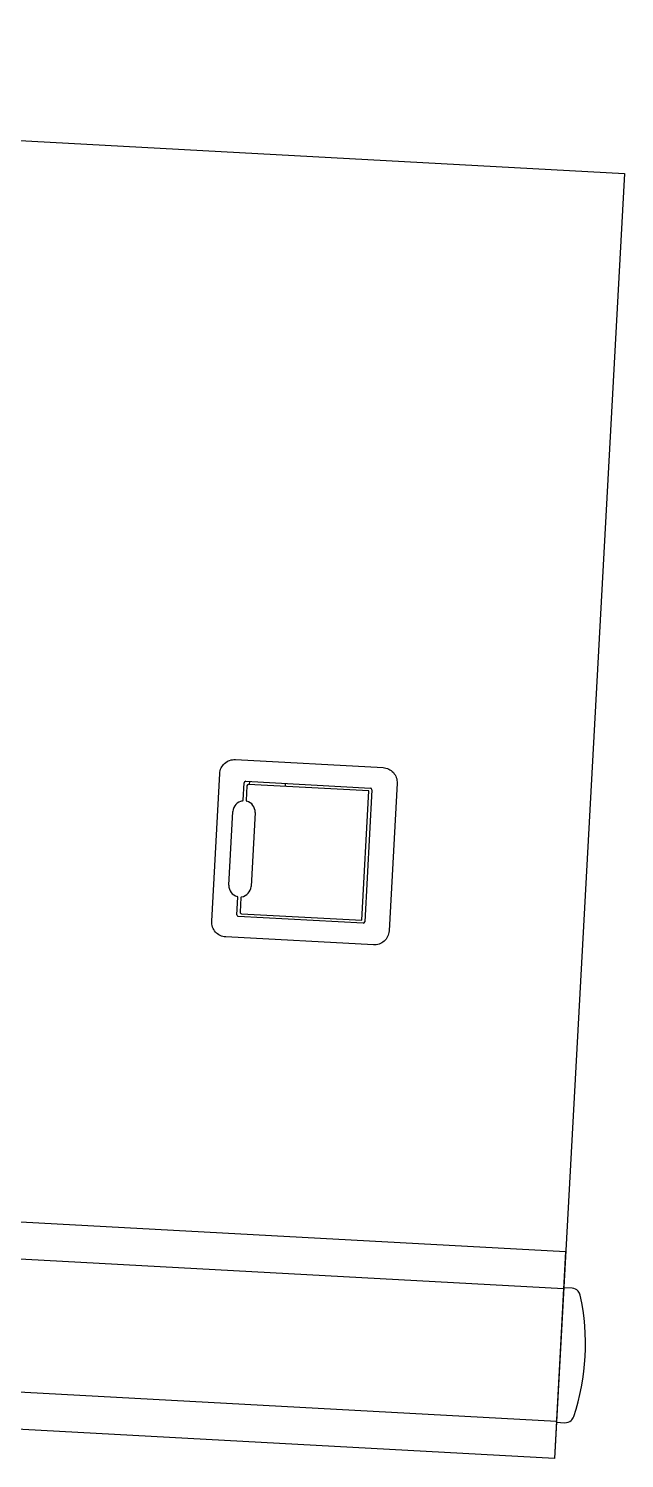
# Model space of a CAD drawing. Extents: x -1.7 to 87, y -33.6 to 19.
# Drawn here: x 20.679 to 21.082, y 4.299 to 5.266 of the extents above; entities that cross this region are included whole.
import ezdxf

# ---------------------------------------------------------------- set-up
doc = ezdxf.new("R2010")
doc.units = 0
doc.layers.add('AR-MOB', color=2, linetype='Continuous')

# ---------------------------------------------------------------- blocks, each defined once
blk = doc.blocks.new('ar-mob.33')
at = {"color": 1}
for p, q in [((43.96818, -4.39991), (43.96818, -4.40564)), ((43.96818, -4.40564), (43.96986, -4.40564)), ((43.96986, -4.40564), (44.0575, -4.40564)), ((44.0575, -4.40564), (44.05918, -4.40564)), ((44.05918, -4.40564), (44.05918, -4.39991))]:
    blk.add_line(p, q, dxfattribs=at)
at = {"color": 253}
for p, q in [((43.63793, -4.63894), (43.63793, -4.55444)), ((43.63893, -4.55344), (43.72843, -4.55344)), ((43.72746, -4.55544), (43.6399, -4.55544)), ((43.6399, -4.55544), (43.6399, -4.63694)), ((43.72746, -4.63694), (43.72746, -4.55544)), ((43.72943, -4.55444), (43.72943, -4.63894)), ((43.63793, -4.61219), (43.6399, -4.61219)), ((43.6399, -4.63619), (43.63793, -4.63619)), ((43.65082, -4.63994), (43.63893, -4.63994)), ((43.6409, -4.63794), (43.65082, -4.63794)), ((43.65868, -4.63144), (43.70868, -4.63144)), ((43.71654, -4.63794), (43.72646, -4.63794)), ((43.72843, -4.63994), (43.71654, -4.63994)), ((43.70868, -4.64644), (43.65868, -4.64644))]:
    blk.add_line(p, q, dxfattribs=at)
at = {"color": 1}
for points in [[(44.05476, -4.39412), (44.05476, -4.39412, 0.134348), (43.97259, -4.39412)], [(43.96986, -4.39574), (43.96986, -4.39574, 0.194191), (43.96818, -4.39991)], [(43.97259, -4.39412), (43.97259, -4.39412, 0.134874), (43.96986, -4.39574)], [(44.0575, -4.39574), (44.0575, -4.39574, 0.134906), (44.05476, -4.39412)], [(44.05918, -4.39991), (44.05918, -4.39991, 0.194191), (44.0575, -4.39574)]]:
    blk.add_lwpolyline(points, format="xyb", dxfattribs=at)
at = {"color": 2}
blk.add_lwpolyline([(44.08368, -6.20564), (43.21368, -6.20564), (43.21368, -4.40564), (44.08368, -4.40564)], dxfattribs=at)
blk.add_lwpolyline([(43.94368, -6.20564), (43.94368, -4.40564), (44.08368, -4.40564), (44.08368, -6.20564)], close=True, dxfattribs=at)
at = {"color": 1}
blk.add_lwpolyline([(43.96868, -6.20564), (43.96868, -4.40564), (44.05868, -4.40564), (44.05868, -6.20564)], close=True, dxfattribs=at)
at = {"color": 253}
blk.add_lwpolyline([(43.74373, -4.64669, -0.414214), (43.73368, -4.65674), (43.63368, -4.65674, -0.414214), (43.62363, -4.64669), (43.62363, -4.54669, -0.414214), (43.63368, -4.53664), (43.73368, -4.53664, -0.414214), (43.74373, -4.54669)], format="xyb", close=True, dxfattribs=at)
for centre, radius, start, end in [((43.63893, -4.55444), 0.001, 90, 180), ((43.72843, -4.55444), 0.001, 0, 90), ((43.63893, -4.63894), 0.001, 180, 270), ((43.6409, -4.63694), 0.001, 180, 270), ((43.65082, -4.63744), 0.0005, 270, 349.19308), ((43.65082, -4.64044), 0.0005, 10.80692, 90), ((43.65868, -4.63894), 0.0075, 90, 169.19308), ((43.70868, -4.63894), 0.0075, 10.80692, 90), ((43.71654, -4.63744), 0.0005, 190.80692, 270), ((43.71654, -4.64044), 0.0005, 90, 169.19308), ((43.72646, -4.63694), 0.001, 270, 0), ((43.72843, -4.63894), 0.001, 270, 0), ((43.65868, -4.63894), 0.0075, 190.80692, 270), ((43.70868, -4.63894), 0.0075, 270, 349.19308)]:
    blk.add_arc(centre, radius, start, end, dxfattribs=at)

msp = doc.modelspace()

# ---------------------------------------------------------------- block references
at = {"layer": 'AR-MOB', "rotation": 266.8791418787319}
msp.add_blockref('ar-mob.33', (27.83368, 48.07758), dxfattribs=at)

doc.saveas('drawing.dxf')
